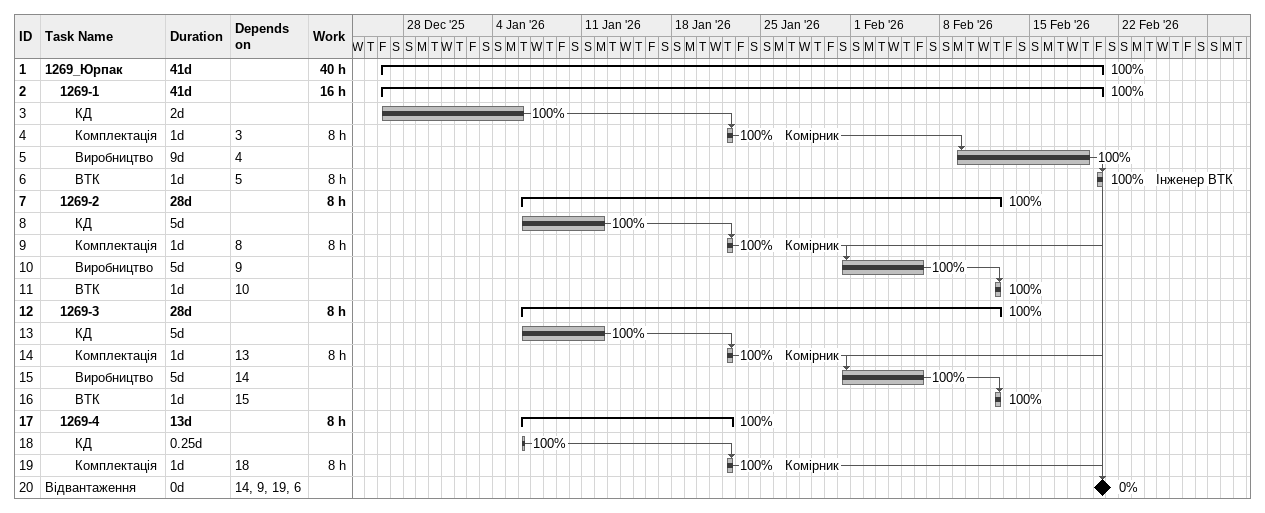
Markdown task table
| ID | Level | Task | Duration | Start | Finish | Predecessors | Resources | % complete | Work (h) |
|---|---|---|---|---|---|---|---|---|---|
| 1 | 1 | **1269_Юрпак** | 41d | 2025-12-26 | 2026-02-20 |  |  | 100 | 40 |
| 2 | 2 | **1269-1** | 41d | 2025-12-26 | 2026-02-20 |  |  | 100 | 16 |
| 3 | 3 | КД | 2d | 2025-12-26 | 2026-01-06 |  |  | 100 |  |
| 4 | 3 | Комплектація | 1d | 2026-01-22 | 2026-01-22 | 3 | Комірник | 100 | 8 |
| 5 | 3 | Виробництво | 9d | 2026-02-09 | 2026-02-19 | 4 |  | 100 |  |
| 6 | 3 | ВТК | 1d | 2026-02-20 | 2026-02-20 | 5 | Інженер ВТК | 100 | 8 |
| 7 | 2 | **1269-2** | 28d | 2026-01-06 | 2026-02-12 |  |  | 100 | 8 |
| 8 | 3 | КД | 5d | 2026-01-06 | 2026-01-12 |  |  | 100 |  |
| 9 | 3 | Комплектація | 1d | 2026-01-22 | 2026-01-22 | 8 | Комірник | 100 | 8 |
| 10 | 3 | Виробництво | 5d | 2026-01-31 | 2026-02-06 | 9 |  | 100 |  |
| 11 | 3 | ВТК | 1d | 2026-02-12 | 2026-02-12 | 10 |  | 100 |  |
| 12 | 2 | **1269-3** | 28d | 2026-01-06 | 2026-02-12 |  |  | 100 | 8 |
| 13 | 3 | КД | 5d | 2026-01-06 | 2026-01-12 |  |  | 100 |  |
| 14 | 3 | Комплектація | 1d | 2026-01-22 | 2026-01-22 | 13 | Комірник | 100 | 8 |
| 15 | 3 | Виробництво | 5d | 2026-01-31 | 2026-02-06 | 14 |  | 100 |  |
| 16 | 3 | ВТК | 1d | 2026-02-12 | 2026-02-12 | 15 |  | 100 |  |
| 17 | 2 | **1269-4** | 13d | 2026-01-06 | 2026-01-22 |  |  | 100 | 8 |
| 18 | 3 | КД | 0.25d | 2026-01-06 | 2026-01-06 |  |  | 100 |  |
| 19 | 3 | Комплектація | 1d | 2026-01-22 | 2026-01-22 | 18 | Комірник | 100 | 8 |
| 20 | 1 | Відвантаження | 0d | 2026-02-20 | 2026-02-20 | 14, 9, 19, 6 |  | 0 |  |
